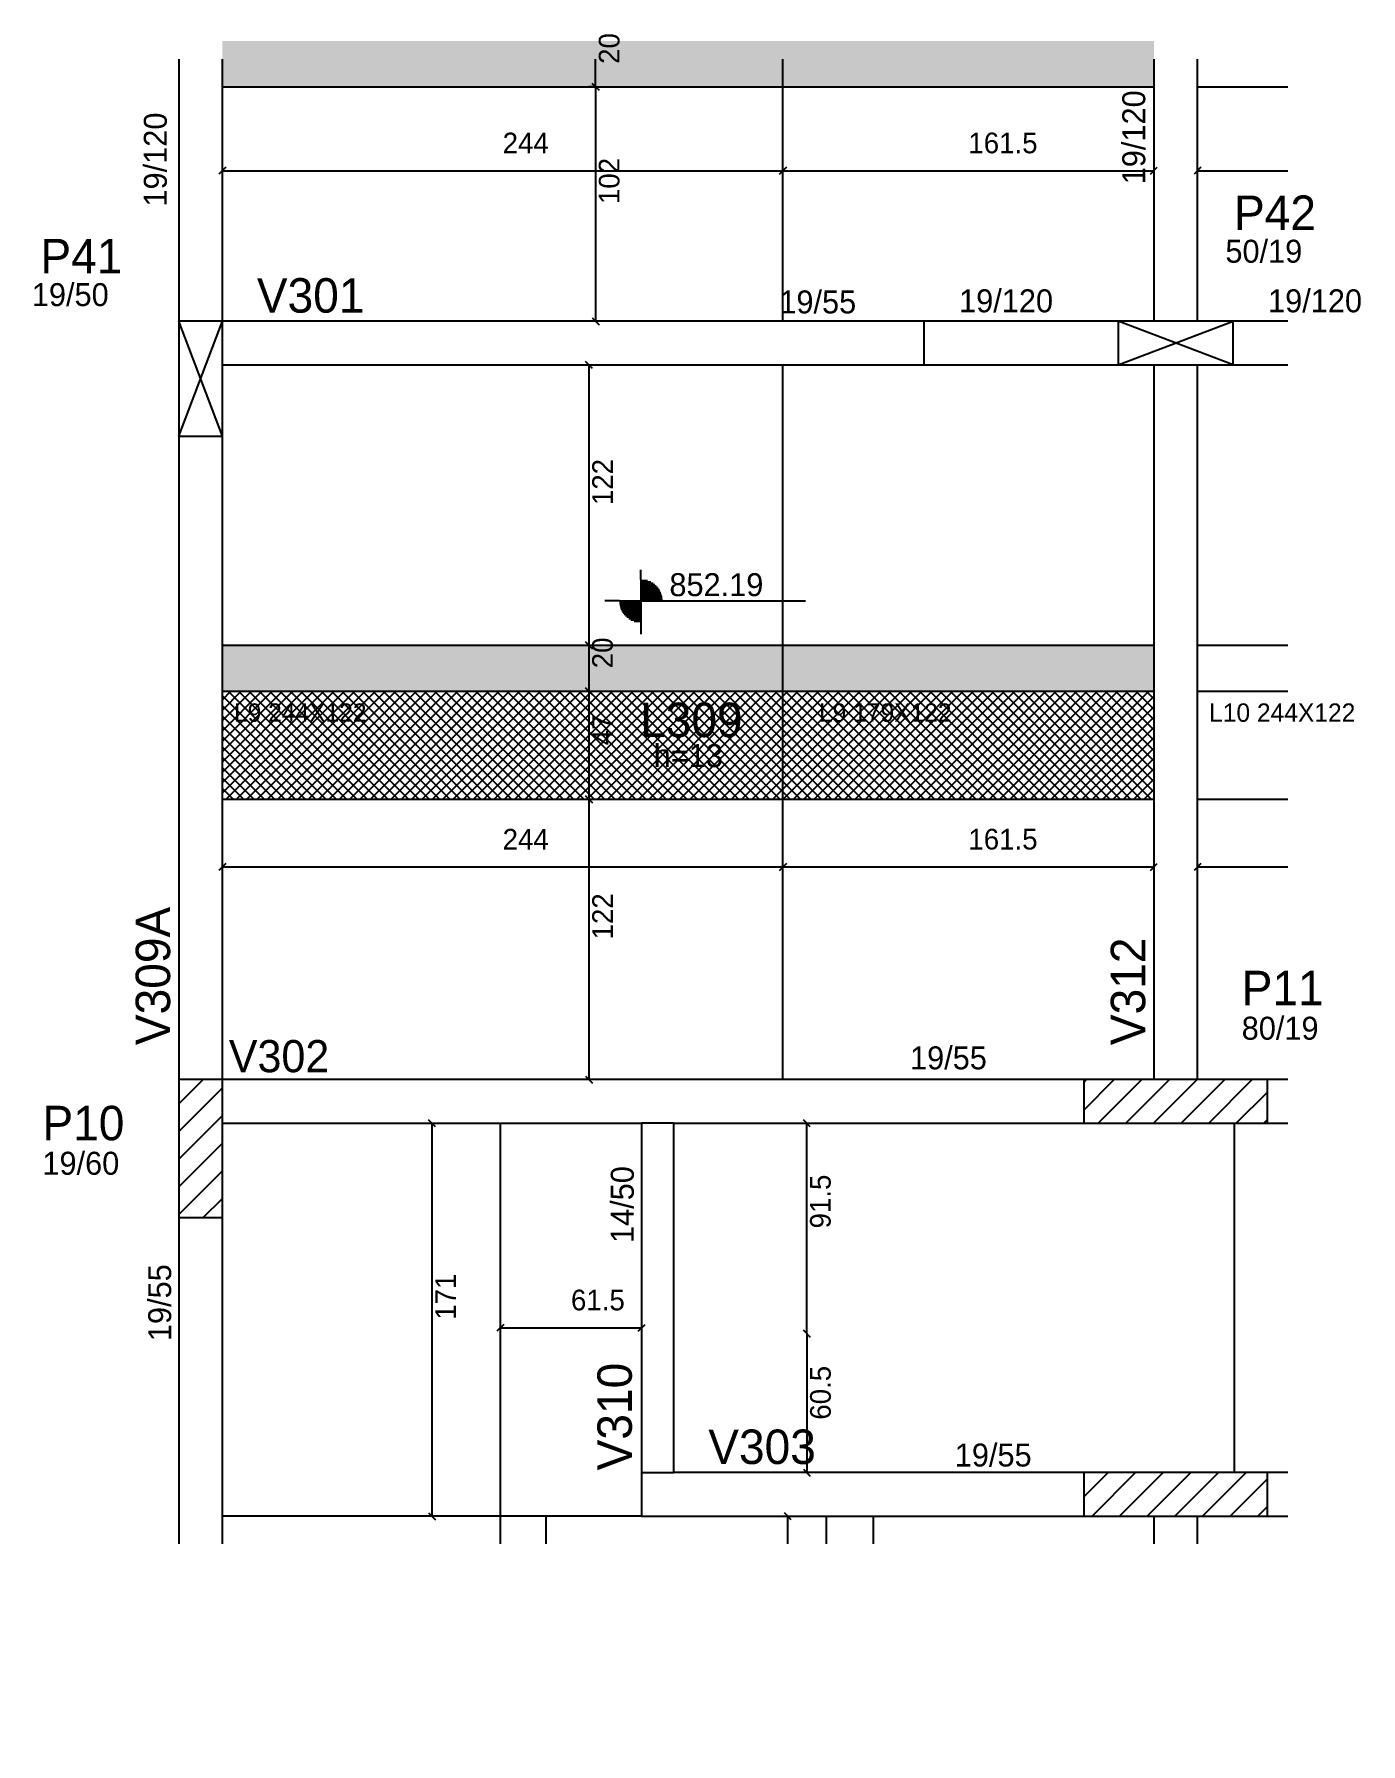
# Model space of a CAD drawing. Header units: metres. Extents: x 2661 to 3238, y 1992 to 2736.
import ezdxf

# ---------------------------------------------------------------- set-up
doc = ezdxf.new("R2010")
doc.units = ezdxf.units.M
for name, color, linetype in [('1', 7, 'Continuous'), ('3', 7, 'Continuous'), ('4', 7, 'Continuous'), ('7', 7, 'Continuous'), ('9', 7, 'Continuous'), ('AUX00', 7, 'Continuous'), ('Hachura', 7, 'Continuous'), ('Painéis', 7, 'Continuous')]:
    doc.layers.add(name, color=color, linetype=linetype)

msp = doc.modelspace()

# ---------------------------------------------------------------- hatches: boundary and pattern name
at = {"layer": '9'}
h = msp.add_hatch(color=7, dxfattribs=at)
h.dxf.hatch_style = 1
h.paths.add_polyline_path([(2742.57, 2405.94), (2742.57, 2405.94), (2742.57, 2280.94), (2742.57, 2280.94), (2742.57, 2405.94)])
h = msp.add_hatch(color=7, dxfattribs=at)
h.dxf.hatch_style = 1
h.paths.add_polyline_path([(2742.57, 2203.94), (2742.57, 2203.94), (2742.57, 1991.94), (2742.57, 1991.94), (2742.57, 2203.94)])
at = {"layer": 'Hachura'}
h = msp.add_hatch(color=7, dxfattribs=at)
h.dxf.hatch_style = 1
h.paths.add_polyline_path([(2742.57, 2712.94), (3148.07, 2712.94), (3148.07, 2732.94), (2742.57, 2732.94), (2742.57, 2712.94)])
h = msp.add_hatch(color=7, dxfattribs=at)
h.dxf.hatch_style = 1
h.paths.add_polyline_path([(2742.57, 2449.94), (3148.07, 2449.94), (3148.07, 2469.94), (2742.57, 2469.94), (2742.57, 2449.94)])
h = msp.add_hatch(dxfattribs=at)
h.set_pattern_fill('ANSI37')
h.paths.add_polyline_path([(3148.07, 2449.94), (2742.57, 2449.94), (2742.57, 2402.94), (3148.07, 2402.94), (3148.07, 2449.94)])

# ---------------------------------------------------------------- linework, layer by layer
at = {"layer": '1', "color": 1, "lineweight": 25}
for p, q in [((2723.57, 2560.94), (2742.57, 2610.94)), ((2742.57, 2560.94), (2723.57, 2610.94)), ((3132.57, 2591.94), (3182.57, 2610.94)), ((3182.57, 2591.94), (3132.57, 2610.94))]:
    msp.add_line(p, q, dxfattribs=at)
at = {"layer": '3', "color": 3, "lineweight": 25}
for p, q in [((3048.07, 2591.94), (3048.07, 2610.94)), ((2924.75, 2498.63), (2924.75, 2502.76)), ((2924.75, 2498.63), (2924.75, 2479.88)), ((2924.75, 2498.17), (2927.63, 2498.17)), ((2924.75, 2497.58), (2929.06, 2497.58)), ((2924.75, 2496.98), (2930.05, 2496.98)), ((2924.75, 2496.39), (2930.83, 2496.39)), ((2924.75, 2495.8), (2931.46, 2495.8)), ((2924.75, 2495.2), (2932, 2495.2)), ((2924.75, 2494.61), (2932.45, 2494.61)), ((2924.75, 2494.01), (2932.83, 2494.01)), ((2924.75, 2493.42), (2933.15, 2493.42)), ((2924.75, 2492.82), (2933.42, 2492.82)), ((2924.75, 2492.23), (2933.64, 2492.23)), ((2915.37, 2489.25), (2909.05, 2489.25)), ((2915.37, 2489.25), (2934.12, 2489.25)), ((2924.75, 2488.66), (2915.37, 2488.66)), ((2924.75, 2488.07), (2915.45, 2488.07)), ((2924.75, 2487.47), (2915.54, 2487.47)), ((2924.75, 2486.88), (2915.68, 2486.88)), ((2924.75, 2486.28), (2915.86, 2486.28)), ((2924.75, 2485.69), (2916.08, 2485.69)), ((2924.75, 2485.09), (2916.35, 2485.09)), ((2924.75, 2491.63), (2933.82, 2491.63)), ((2924.75, 2491.04), (2933.95, 2491.04)), ((2924.75, 2490.44), (2934.05, 2490.44)), ((2924.75, 2489.85), (2934.12, 2489.85)), ((2924.75, 2489.25), (2996.39, 2489.25)), ((2924.75, 2484.5), (2916.67, 2484.5)), ((2924.75, 2483.9), (2917.05, 2483.9)), ((2924.75, 2483.31), (2917.5, 2483.31)), ((2924.75, 2482.71), (2918.03, 2482.71)), ((2924.75, 2482.12), (2918.67, 2482.12)), ((2924.75, 2481.52), (2919.44, 2481.52)), ((2924.75, 2480.93), (2920.44, 2480.93)), ((2924.75, 2480.34), (2921.86, 2480.34)), ((2924.75, 2479.88), (2924.75, 2474.73)), ((2723.57, 2270.36), (2734.14, 2280.94)), ((2723.57, 2258.34), (2742.57, 2277.34)), ((3117.57, 2267.68), (3130.83, 2280.94)), ((3117.57, 2279.7), (3118.81, 2280.94)), ((3123.85, 2261.94), (3142.85, 2280.94)), ((3135.87, 2261.94), (3154.87, 2280.94)), ((3147.89, 2261.94), (3166.89, 2280.94)), ((3159.91, 2261.94), (3178.91, 2280.94)), ((3171.93, 2261.94), (3190.93, 2280.94)), ((3183.95, 2261.94), (3197.57, 2275.55)), ((2723.57, 2246.32), (2742.57, 2265.32)), ((3195.97, 2261.94), (3197.57, 2263.53)), ((2723.57, 2234.3), (2742.57, 2253.3)), ((2723.57, 2222.28), (2742.57, 2241.28)), ((2734.25, 2220.94), (2742.57, 2229.26)), ((3117.57, 2099.39), (3128.12, 2109.94)), ((3121.14, 2090.94), (3140.14, 2109.94)), ((3133.16, 2090.94), (3152.16, 2109.94)), ((3145.18, 2090.94), (3164.18, 2109.94)), ((3157.2, 2090.94), (3176.2, 2109.94)), ((3169.22, 2090.94), (3188.22, 2109.94)), ((3181.24, 2090.94), (3197.57, 2107.26)), ((3193.27, 2090.94), (3197.57, 2095.24))]:
    msp.add_line(p, q, dxfattribs=at)
for points in [[(2723.57, 2724.94), (2723.57, 2601.44)], [(2742.57, 2610.94), (2742.57, 2724.94)], [(3148.07, 2724.94), (3148.07, 2610.94)], [(3167.07, 2610.94), (3167.07, 2724.94)], [(3148.07, 2610.94), (2742.57, 2610.94)], [(3206.45, 2610.94), (3167.07, 2610.94)], [(2723.57, 2601.44), (2723.57, 2280.94)], [(2742.57, 2591.94), (3148.07, 2591.94)], [(2742.57, 2280.94), (2742.57, 2591.94)], [(3148.07, 2591.94), (3148.07, 2280.94)], [(3167.07, 2591.94), (3206.45, 2591.94)], [(3167.07, 2280.94), (3167.07, 2591.94)], [(2932.07, 2280.94), (2742.57, 2280.94)], [(3117.57, 2280.94), (2932.07, 2280.94)], [(3206.45, 2280.94), (3197.57, 2280.94)], [(2742.57, 2261.94), (2925.07, 2261.94)], [(2925.07, 2261.94), (2925.07, 2090.94)], [(2939.07, 2261.94), (2925.07, 2261.94)], [(2939.07, 2261.94), (3117.57, 2261.94)], [(2939.07, 2109.94), (2939.07, 2261.94)], [(3197.57, 2261.94), (3206.45, 2261.94)], [(2723.57, 2220.94), (2723.57, 2078.94)], [(2742.57, 2078.94), (2742.57, 2220.94)], [(2925.07, 2109.94), (2939.07, 2109.94)], [(3117.57, 2109.94), (2939.07, 2109.94)], [(3206.45, 2109.94), (3197.57, 2109.94)], [(2925.07, 2090.94), (3117.57, 2090.94)], [(3148.07, 2090.94), (3148.07, 2078.94)], [(3167.07, 2078.94), (3167.07, 2090.94)], [(3197.57, 2090.94), (3206.45, 2090.94)]]:
    msp.add_lwpolyline(points, dxfattribs=at)
at = {"layer": '7', "color": 7, "lineweight": 25}
for points in [[(2742.57, 2610.94), (2723.57, 2610.94)], [(2723.57, 2610.94), (2723.57, 2560.94)], [(2742.57, 2560.94), (2742.57, 2610.94)], [(3182.57, 2610.94), (3132.57, 2610.94)], [(3132.57, 2610.94), (3132.57, 2591.94)], [(3182.57, 2591.94), (3182.57, 2610.94)], [(3132.57, 2591.94), (3182.57, 2591.94)], [(2723.57, 2560.94), (2742.57, 2560.94)], [(2742.57, 2280.94), (2723.57, 2280.94)], [(2723.57, 2280.94), (2723.57, 2220.94)], [(2742.57, 2220.94), (2742.57, 2280.94)], [(3197.57, 2280.94), (3117.57, 2280.94)], [(3117.57, 2280.94), (3117.57, 2261.94)], [(3197.57, 2261.94), (3197.57, 2280.94)], [(3117.57, 2261.94), (3197.57, 2261.94)], [(2723.57, 2220.94), (2742.57, 2220.94)], [(3197.57, 2109.94), (3117.57, 2109.94)], [(3117.57, 2109.94), (3117.57, 2090.94)], [(3197.57, 2090.94), (3197.57, 2109.94)], [(3117.57, 2090.94), (3197.57, 2090.94)]]:
    msp.add_lwpolyline(points, dxfattribs=at)
at = {"layer": 'Painéis', "color": 4, "lineweight": 25}
for p, q in [((2905.02, 2712.94), (2905.02, 2724.94)), ((2904.4, 2712.94), (2902.02, 2712.94)), ((2905.02, 2712.94), (2905.02, 2610.94)), ((2742.57, 2676.44), (2986.57, 2676.44)), ((2986.57, 2676.44), (3148.07, 2676.44)), ((3167.07, 2676.44), (3206.45, 2676.44)), ((2904.4, 2610.94), (2902.02, 2610.94)), ((2902.12, 2591.94), (2902.12, 2469.94)), ((2902.12, 2469.94), (2902.12, 2449.94)), ((2902.12, 2449.94), (2902.12, 2402.94)), ((2902.12, 2402.94), (2902.12, 2280.94)), ((2742.57, 2373.48), (2986.57, 2373.48)), ((2986.57, 2373.48), (3148.07, 2373.48)), ((3167.07, 2373.48), (3206.45, 2373.48)), ((2833.82, 2090.94), (2833.82, 2261.94)), ((2836.57, 2261.94), (2836.82, 2261.94)), ((2997, 2170.44), (2997, 2261.94)), ((2863.57, 2172.95), (2925.07, 2172.95)), ((2997, 2170.44), (2997, 2109.94)), ((2988.73, 2078.94), (2988.73, 2090.94))]:
    msp.add_line(p, q, dxfattribs=at)
at = {"layer": 'Painéis', "color": 200, "lineweight": 25}
for p, q in [((2986.57, 2610.94), (2986.57, 2724.94)), ((2742.57, 2712.94), (3148.07, 2712.94)), ((3167.07, 2712.94), (3206.45, 2712.94)), ((2986.57, 2280.94), (2986.57, 2591.94)), ((2742.57, 2469.94), (3148.07, 2469.94)), ((3167.07, 2469.94), (3206.45, 2469.94)), ((2742.57, 2449.94), (3148.07, 2449.94)), ((3167.07, 2449.94), (3206.45, 2449.94)), ((2742.57, 2402.94), (3148.07, 2402.94)), ((3167.07, 2402.94), (3206.45, 2402.94)), ((2863.57, 2078.94), (2863.57, 2261.94)), ((3183.07, 2261.94), (3183.07, 2109.94)), ((2925.07, 2090.94), (2742.57, 2090.94)), ((2883.57, 2078.94), (2883.57, 2090.94)), ((3005.57, 2078.94), (3005.57, 2090.94)), ((3026.07, 2078.94), (3026.07, 2090.94))]:
    msp.add_line(p, q, dxfattribs=at)
at = {"layer": 'Painéis', "color": 0, "lineweight": 25}
for p, q in [((2906.52, 2711.44), (2903.52, 2714.44)), ((2903.52, 2714.44), (2906.52, 2711.44)), ((2744.07, 2677.94), (2741.07, 2674.94)), ((2985.07, 2674.94), (2988.07, 2677.94)), ((2988.07, 2677.94), (2985.07, 2674.94)), ((3146.57, 2674.94), (3149.57, 2677.94)), ((3168.57, 2677.94), (3165.57, 2674.94)), ((2903.52, 2612.44), (2906.52, 2609.44)), ((2903.62, 2590.44), (2900.62, 2593.44)), ((2900.62, 2471.44), (2903.62, 2468.44)), ((2903.62, 2468.44), (2900.62, 2471.44)), ((2900.62, 2451.44), (2903.62, 2448.44)), ((2903.62, 2448.44), (2900.62, 2451.44)), ((2900.62, 2404.44), (2903.62, 2401.44)), ((2903.62, 2401.44), (2900.62, 2404.44)), ((2744.07, 2374.98), (2741.07, 2371.98)), ((2985.07, 2371.98), (2988.07, 2374.98)), ((2988.07, 2374.98), (2985.07, 2371.98)), ((3146.57, 2371.98), (3149.57, 2374.98)), ((3168.57, 2374.98), (3165.57, 2371.98)), ((2900.62, 2282.44), (2903.62, 2279.44)), ((2835.32, 2260.44), (2832.32, 2263.44)), ((2998.5, 2260.44), (2995.5, 2263.44)), ((2865.07, 2174.45), (2862.07, 2171.45)), ((2923.57, 2171.45), (2926.57, 2174.45)), ((2995.5, 2171.94), (2998.5, 2168.94)), ((2998.5, 2168.94), (2995.5, 2171.94)), ((2995.5, 2111.44), (2998.5, 2108.44)), ((2832.32, 2092.44), (2835.32, 2089.44)), ((2990.23, 2089.44), (2987.23, 2092.44))]:
    msp.add_line(p, q, dxfattribs=at)

# ---------------------------------------------------------------- texts
at = {"layer": '3', "color": 3, "lineweight": 25}
for s, p in [('19/120', (3144.32, 2670.53)), ('19/120', (2718.37, 2660.86)), ('14/50', (2921.66, 2209.84)), ('19/55', (2720.27, 2167.15))]:
    msp.add_text(s, height=10, rotation=90, dxfattribs=at).set_placement(p)
for s, p in [('50/19', (3179.21, 2636.41)), ('19/50', (2659.62, 2617.53)), ('19/55', (2985.02, 2614.35)), ('19/120', (3063.28, 2614.83)), ('19/120', (3197.78, 2614.83)), ('852.19', (2937.17, 2491.32)), ('h=13', (2930.32, 2416.92)), ('80/19', (3186.3, 2298.32)), ('19/55', (3041.9, 2285.42)), ('19/60', (2664.22, 2239.56)), ('19/55', (3061.4, 2112.59))]:
    msp.add_text(s, height=10, dxfattribs=at).set_placement(p)
at = {"layer": '4', "color": 4, "lineweight": 25}
for s, height, p in [('P42', 15, (3182.95, 2650.66)), ('P41', 15, (2663.35, 2631.79)), ('V301', 15, (2757.57, 2614.69)), ('L309', 15, (2924.42, 2429.99)), ('P11', 15, (3186.3, 2313.32)), ('V302', 14, (2745.37, 2284.16)), ('P10', 15, (2664.22, 2254.56)), ('V303', 15, (2954.07, 2113.69))]:
    msp.add_text(s, height=height, dxfattribs=at).set_placement(p)
for s, p in [('V309A', (2719.82, 2295.94)), ('V312', (3144.32, 2295.94)), ('V310', (2920.82, 2110.9))]:
    msp.add_text(s, height=15, rotation=90, dxfattribs=at).set_placement(p)
at = {"layer": 'AUX00', "color": 7, "lineweight": 25}
for s, p in [('L9^J244X122', (2747.61, 2436.65)), ('L9^J179X122', (3002.29, 2436.65)), ('L10^J244X122', (3172.11, 2436.65))]:
    msp.add_text(s, height=8, dxfattribs=at).set_placement(p)
at = {"layer": 'Painéis', "color": 240, "lineweight": 25}
for s, p in [('20', (2915.43, 2722.94)), ('102', (2915.43, 2661.94)), ('122', (2912.57, 2530.94)), ('20', (2912.53, 2459.94)), ('47', (2912.56, 2426.44)), ('122', (2912.57, 2341.94)), ('91.5', (3007.38, 2216.19)), ('171', (2844.25, 2176.44)), ('60.5', (3007.41, 2132.98))]:
    msp.add_text(s, height=9, rotation=90, dxfattribs=at).set_placement(p)
for s, p in [('244', (2864.57, 2684)), ('161.5', (3067.32, 2684.04)), ('244', (2864.57, 2381.04)), ('161.5', (3067.32, 2381.08)), ('61.5', (2894.32, 2180.55))]:
    msp.add_text(s, height=9, dxfattribs=at).set_placement(p)

doc.saveas('drawing.dxf')
